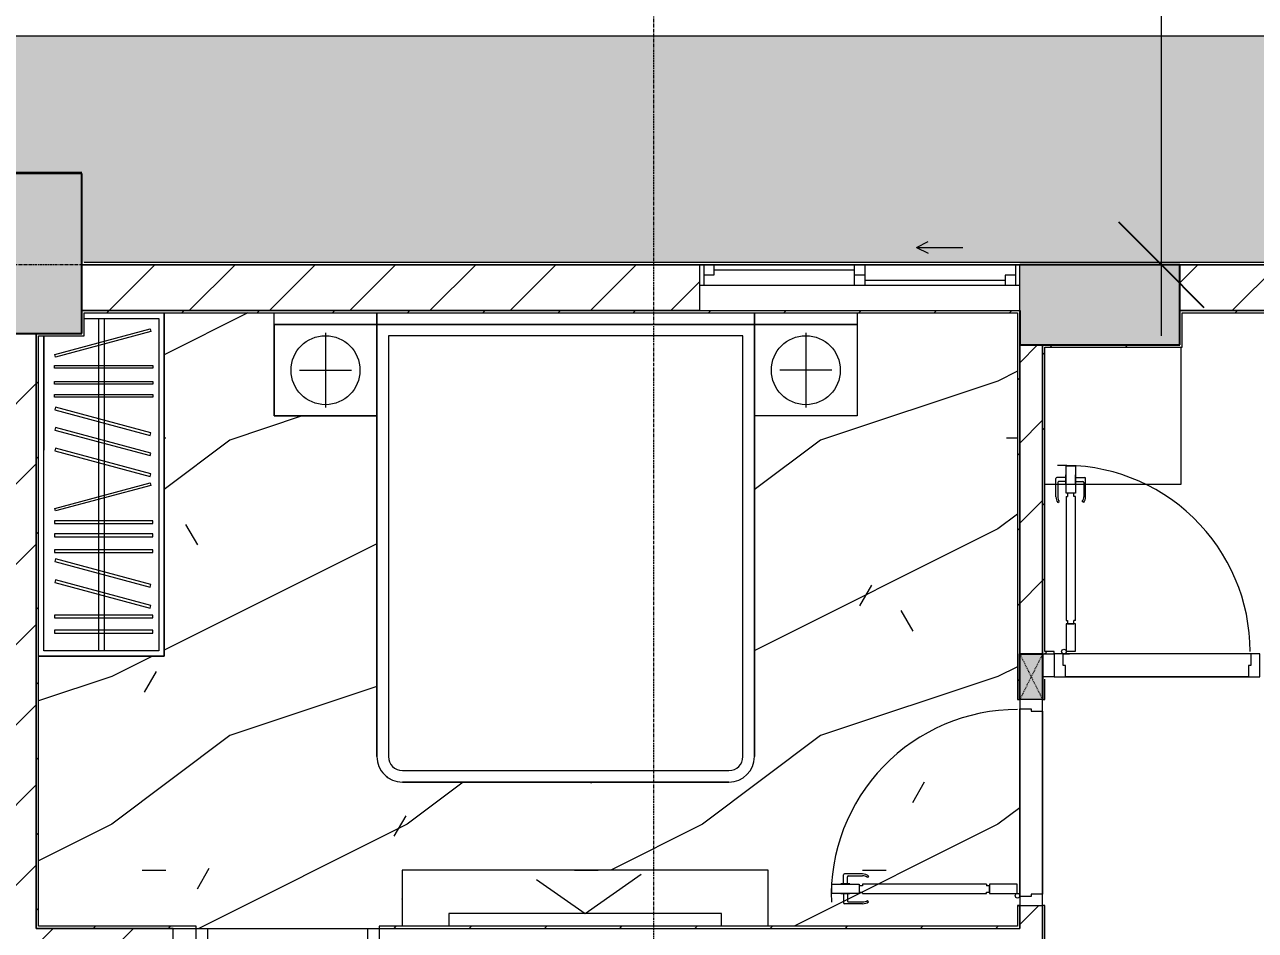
# Model space of a CAD drawing. Header units: millimetres. Extents: x 5121 to 246734, y -48180 to 129206.
# Drawn here: x 46103 to 51483, y 75329 to 79287 of the extents above; entities that cross this region are included whole.
import ezdxf

# ---------------------------------------------------------------- set-up
doc = ezdxf.new("R2010")
doc.units = ezdxf.units.MM
doc.linetypes.add('Dash', pattern=[6, 3, -3])
doc.linetypes.add('Grid Line', pattern=[22.225, 12.7, -3.175, 3.175, -3.175])
for name, color, linetype, lineweight in [('0-1', 7, 'Continuous', 5), ('A-ANNO-DIMS', 211, 'Continuous', 9), ('A-ANNO-DIMS-310', 211, 'Continuous', 9), ('A-DETL-GENF-1', 50, 'Continuous', 9), ('A-DOOR-1', 253, 'Continuous', 9), ('A-DOOR-2', 50, 'Continuous', 9), ('A-FLOR-1', 50, 'Continuous', 9), ('A-FLOR-PATT', 8, 'Continuous', 9), ('A-FLOR-PATT-1', 9, 'Continuous', 9), ('A-GLAZ', 151, 'Continuous', 9), ('A-WALL', 113, 'Continuous', 9), ('A-WALL-1', 250, 'Continuous', 18), ('A-WALL-2', 50, 'Continuous', 9), ('A-WALL-FNSH-1', 50, 'Continuous', 9), ('A-WALL-PATT-1', 9, 'Continuous', 9), ('A-WALL-PATT-2', 50, 'Continuous', 9), ('A-WALL-PATT-3', 111, 'Continuous', 9), ('G-IMPT', 8, 'Continuous', 9), ('G-IMPT-1', 254, 'Continuous', 9), ('I-FURN-1', 253, 'Continuous', 9), ('M-EQPM', 50, 'Continuous', 9), ('S-COLS-1', 7, 'Continuous', 5), ('S-COLS-2', 10, 'Continuous', 25), ('S-COLS-3', 50, 'Continuous', 9), ('S-COLS-4', 253, 'Continuous', 9), ('S-COLS-HDLN-1', 50, 'Dash', 9), ('S-GRID-1', 1, 'Grid Line', 9)]:
    doc.layers.add(name, color=color, linetype=linetype, lineweight=lineweight)
doc.styles.add('Arial_8', font='arial_0.ttf', dxfattribs={"width": 0.9, "height": 930})
doc.dimstyles.new('1_Dim_chi_tiet_khu_đất_2', dxfattribs={"dimscale": 304.8, "dimtxt": 948.841242, "dimasz": 1.220472, "dimexe": 1.01706, "dimexo": 0.0625, "dimgap": 0.101706, "dimtad": 1, "dimdec": 0, "dimrnd": 5, "dimzin": 0, "dimdsep": 46, "dimtxsty": 'Arial_8', "dimblk1": 'OBLIQUE', "dimblk2": 'OBLIQUE', "dimsah": 1, "dimcen": 0.09, "dimdle": 1.01706, "dimazin": 0, "dimtfac": 1, "dimtdec": 4, "dimtix": 1, "dimtmove": 0, "dimatfit": 3, "dimfxl": 3.051181, "dimfxlon": 1, "dimtvp": 1, "dimtolj": 1, "dimtzin": 0, "dimarcsym": 2})
pattern_1 = [(45, (0, 0), (-164.4023, 164.4023), [])]
pattern_2 = [(45, (0, 0), (-175.3625, 175.3625), [])]

# ---------------------------------------------------------------- blocks, each defined once
blk = doc.blocks.new('NCV_TKTC_KET CAU_rvt-1-TKCS_MB TỔNG THỂ TẦNG 1')
at = {"layer": 'S-COLS-1'}
for points in [[(46352.6, 77936.9), (46352.6, 78636.9), (45952.6, 78636.9), (45952.6, 77936.9), (46162.6, 77936.9)], [(51152.5, 77886.9), (51152.5, 78236.9), (50452.5, 78236.9), (50452.6, 77886.9), (50552.6, 77886.9)]]:
    blk.add_hatch(color=256, dxfattribs=at).paths.add_polyline_path(points)
at = {"layer": 'S-COLS-2'}
for p, q in [((46352.6, 78636.9), (45952.6, 78636.9)), ((46352.6, 77936.9), (46352.6, 78636.9)), ((51152.5, 78236.9), (50452.5, 78236.9)), ((51152.5, 77886.9), (51152.5, 78236.9)), ((50452.5, 78036.9), (50452.5, 77886.9)), ((45952.6, 77936.9), (46352.6, 77936.9)), ((50452.5, 77886.9), (51152.5, 77886.9))]:
    blk.add_line(p, q, dxfattribs=at)
blk = doc.blocks.new('DOOR_CW_01 CANH MO-PANEL KINH - DIW_01-900x2200-CỬA GỖ VÂN LAMINATE-553393-TKCS_MB TỔNG THỂ TẦNG 1')
at = {"layer": 'A-DETL-GENF-1'}
for p, q in [((-397, 872), (-357, 872)), ((-397, 752), (-397, 872)), ((-357, 872), (-357, 752)), ((-442, 737), (-442, 816.5)), ((-399, 820.5), (-438, 820.5)), ((-399, 831.8), (-397, 831.8)), ((-399, 792.2), (-399, 831.8)), ((-397, 792.2), (-397, 831.8)), ((-357, 792.2), (-357, 831.8)), ((-355, 831.8), (-357, 831.8)), ((-355, 792.2), (-355, 831.8)), ((-355, 820.5), (-316, 820.5)), ((-312, 737), (-312, 816.5)), ((-434, 799.5), (-434, 737)), ((-399, 803.5), (-430, 803.5)), ((-397, 792.2), (-399, 792.2)), ((-357, 792.2), (-355, 792.2)), ((-355, 803.5), (-324, 803.5)), ((-320, 799.5), (-320, 737)), ((-433.9, 711.2), (-427.3, 715.8)), ((-357, 752), (-397, 752)), ((-397, 738), (-391, 738)), ((-397, 738), (-397, 196)), ((-363, 752), (-391, 752)), ((-391, 752), (-391, 738)), ((-363, 738), (-363, 752)), ((-357, 738), (-363, 738)), ((-357, 196), (-357, 738)), ((-320.1, 711.2), (-326.7, 715.8)), ((-397, 196), (-391, 196)), ((-357, 182), (-397, 182)), ((-397, 182), (-397, 62)), ((-391, 196), (-391, 182)), ((-391, 182), (-363, 182)), ((-357, 196), (-363, 196)), ((-363, 182), (-363, 196)), ((-357, 62), (-357, 182)), ((-397, 62), (-357, 62))]:
    blk.add_line(p, q, dxfattribs=at)
blk.add_circle((-407, 60), 10, dxfattribs=at)
for centre, radius, start, end in [((-407, 60), 814, 360, 92), ((-438, 816.5), 4, 90, 180), ((-316, 816.5), 4, 0, 90), ((-430, 799.5), 4, 90, 180), ((-324, 799.5), 4, 360, 90), ((-397, 737), 45, 180, 215), ((-397, 737), 37, 180, 215), ((-357, 737), 37, 325, 0), ((-357, 737), 45, 325, 0)]:
    blk.add_arc(centre, radius, start, end, dxfattribs=at)
at = {"layer": 'A-DOOR-2'}
for p, q in [((-410, 50), (-450, 50)), ((-450, 50), (-450, -50)), ((-410, 0), (-410, 50)), ((-400, 0), (-410, 0)), ((-407, 50), (-382, 50)), ((-400, -50), (-400, 0)), ((410, 0), (400, 0)), ((400, 0), (400, -50)), ((450, 50), (410, 50)), ((410, 50), (410, 0)), ((450, -50), (450, 50)), ((-450, -50), (-400, -50)), ((400, -50), (450, -50))]:
    blk.add_line(p, q, dxfattribs=at)
blk = doc.blocks.new('DOOR_CW_01 CANH MO-PANEL KINH - DIG_02-800x2200-CỬA NHÔM KÍNH-401063-TKCS_MB TỔNG THỂ TẦNG 1')
at = {"layer": 'A-DETL-GENF-1'}
for p, q in [((-347, -182), (-347, -62)), ((-347, -62), (-307, -62)), ((-307, -62), (-307, -182)), ((-307, -182), (-347, -182)), ((-347, -196), (-341, -196)), ((-347, -638), (-347, -196)), ((-341, -196), (-341, -182)), ((-341, -182), (-313, -182)), ((-313, -182), (-313, -196)), ((-307, -196), (-313, -196)), ((-307, -196), (-307, -638)), ((-392, -637), (-392, -716.5)), ((-384, -699.5), (-384, -637)), ((-383.9, -611.2), (-377.3, -615.8)), ((-347, -638), (-341, -638)), ((-341, -652), (-341, -638)), ((-307, -638), (-313, -638)), ((-313, -638), (-313, -652)), ((-270.1, -611.2), (-276.7, -615.8)), ((-270, -699.5), (-270, -637)), ((-262, -637), (-262, -716.5)), ((-349, -692.2), (-349, -731.8)), ((-347, -692.2), (-349, -692.2)), ((-307, -652), (-347, -652)), ((-347, -652), (-347, -772)), ((-347, -692.2), (-347, -731.8)), ((-313, -652), (-341, -652)), ((-307, -772), (-307, -652)), ((-307, -692.2), (-307, -731.8)), ((-307, -692.2), (-305, -692.2)), ((-305, -692.2), (-305, -731.8)), ((-349, -720.5), (-388, -720.5)), ((-349, -703.5), (-380, -703.5)), ((-349, -731.8), (-347, -731.8)), ((-305, -731.8), (-307, -731.8)), ((-305, -703.5), (-274, -703.5)), ((-305, -720.5), (-266, -720.5)), ((-347, -772), (-307, -772))]:
    blk.add_line(p, q, dxfattribs=at)
blk.add_circle((-357, -60), 10, dxfattribs=at)
for centre, radius, start, end in [((-357, -60), 714, 268, 0), ((-347, -637), 45, 145, 180), ((-347, -637), 37, 145, 180), ((-307, -637), 37, 0, 35), ((-307, -637), 45, 360, 35), ((-388, -716.5), 4, 180, 270), ((-380, -699.5), 4, 180, 270), ((-274, -699.5), 4, 270, 0), ((-266, -716.5), 4, 270, 0)]:
    blk.add_arc(centre, radius, start, end, dxfattribs=at)
at = {"layer": 'A-DOOR-2'}
for p, q in [((-400, -50), (-400, 50)), ((-400, 50), (-350, 50)), ((-350, 50), (-350, 0)), ((350, 0), (350, 50)), ((350, 50), (400, 50)), ((400, 50), (400, -50)), ((-360, -50), (-400, -50)), ((-360, 0), (-360, -50)), ((-350, 0), (-360, 0)), ((-357, -50), (-332, -50)), ((360, 0), (350, 0)), ((360, -50), (360, 0)), ((400, -50), (360, -50))]:
    blk.add_line(p, q, dxfattribs=at)
blk = doc.blocks.new('MAY GIAT - MAY GIAT_dwg-V148-TKCS_MB TỔNG THỂ TẦNG 1')
at = {"layer": 'G-IMPT-1'}
for p, q in [((5, 596.6), (5, 2.3)), ((605, 596.6), (5, 596.6))]:
    blk.add_line(p, q, dxfattribs=at)
blk = doc.blocks.new('MAY GIAT - MAY GIAT-V149-TKCS_MB TỔNG THỂ TẦNG 1')
at = {"layer": 'I-FURN-1'}
for p, q in [((5, -596.6), (5, -2.3)), ((605, -596.6), (5, -596.6))]:
    blk.add_line(p, q, dxfattribs=at)
at = {"extrusion": (0, 0, -1), "zscale": -1, "rotation": 180}
blk.add_blockref('MAY GIAT - MAY GIAT_dwg-V148-TKCS_MB TỔNG THỂ TẦNG 1', (0, 0), dxfattribs=at)
blk = doc.blocks.new('G1_SOF - BO TRU - 100x200-V137-TKCS_MB TỔNG THỂ TẦNG 1')
at = {"layer": 'S-COLS-3'}
blk.add_hatch(color=256, dxfattribs=at).paths.add_polyline_path([(-50, 100), (-50, -100), (50, -100), (50, 100), (0, 100)])
at = {"layer": 'S-COLS-2'}
for p, q in [((-50, -100), (-50, 100)), ((50, 100), (50, -100)), ((50, -100), (-50, -100))]:
    blk.add_line(p, q, dxfattribs=at)
at = {"layer": 'S-COLS-HDLN-1'}
for p, q in [((50, -100), (-50, 100)), ((-50, -100), (50, 100))]:
    blk.add_line(p, q, dxfattribs=at)
blk = doc.blocks.new('DOOR_CW_01 CANH MO-PANEL KINH - DIG_01-900x2200-CỬA NHÔM KÍNH-400868-TKCS_MB TỔNG THỂ TẦNG 1')
at = {"layer": 'A-DETL-GENF-1'}
for p, q in [((-397, 872), (-357, 872)), ((-397, 752), (-397, 872)), ((-357, 872), (-357, 752)), ((-442, 737), (-442, 816.5)), ((-399, 820.5), (-438, 820.5)), ((-399, 831.8), (-397, 831.8)), ((-399, 792.2), (-399, 831.8)), ((-397, 792.2), (-397, 831.8)), ((-357, 792.2), (-357, 831.8)), ((-355, 831.8), (-357, 831.8)), ((-355, 792.2), (-355, 831.8)), ((-355, 820.5), (-316, 820.5)), ((-312, 737), (-312, 816.5)), ((-434, 799.5), (-434, 737)), ((-399, 803.5), (-430, 803.5)), ((-397, 792.2), (-399, 792.2)), ((-357, 792.2), (-355, 792.2)), ((-355, 803.5), (-324, 803.5)), ((-320, 799.5), (-320, 737)), ((-433.9, 711.2), (-427.3, 715.8)), ((-357, 752), (-397, 752)), ((-397, 738), (-391, 738)), ((-397, 738), (-397, 196)), ((-363, 752), (-391, 752)), ((-391, 752), (-391, 738)), ((-363, 738), (-363, 752)), ((-357, 738), (-363, 738)), ((-357, 196), (-357, 738)), ((-320.1, 711.2), (-326.7, 715.8)), ((-397, 196), (-391, 196)), ((-357, 182), (-397, 182)), ((-397, 182), (-397, 62)), ((-391, 196), (-391, 182)), ((-391, 182), (-363, 182)), ((-357, 196), (-363, 196)), ((-363, 182), (-363, 196)), ((-357, 62), (-357, 182)), ((-397, 62), (-357, 62))]:
    blk.add_line(p, q, dxfattribs=at)
blk.add_circle((-407, 60), 10, dxfattribs=at)
for centre, radius, start, end in [((-407, 60), 814, 360, 92), ((-438, 816.5), 4, 90, 180), ((-316, 816.5), 4, 0, 90), ((-430, 799.5), 4, 90, 180), ((-324, 799.5), 4, 360, 90), ((-397, 737), 45, 180, 215), ((-397, 737), 37, 180, 215), ((-357, 737), 37, 325, 0), ((-357, 737), 45, 325, 0)]:
    blk.add_arc(centre, radius, start, end, dxfattribs=at)
at = {"layer": 'A-DOOR-2'}
for p, q in [((-410, 50), (-450, 50)), ((-450, 50), (-450, -50)), ((-410, 0), (-410, 50)), ((-400, 0), (-410, 0)), ((-407, 50), (-382, 50)), ((-400, -50), (-400, 0)), ((410, 0), (400, 0)), ((400, 0), (400, -50)), ((450, 50), (410, 50)), ((410, 50), (410, 0)), ((450, -50), (450, 50)), ((-450, -50), (-400, -50)), ((400, -50), (450, -50))]:
    blk.add_line(p, q, dxfattribs=at)
blk = doc.blocks.new('GIUONG NGU-2TAB-1600x2000 - GIUONG NGU-2TAB-1600x2000-851491-TKCS_MB TỔNG THỂ TẦNG 1')
at = {"layer": 'I-FURN-1'}
for p, q in [((569.6, 2050), (1997.1, 2050)), ((1997.1, 2050), (569.6, 2050)), ((1997.1, 2000), (569.6, 2000)), ((458.5, 50), (458.5, 1938.9)), ((458.5, 1938.9), (458.5, 50)), ((508.5, 1938.9), (508.5, 100)), ((2058.2, 100), (2058.2, 1938.9)), ((2108.2, 1938.9), (2108.2, 50)), ((2108.2, 50), (2108.2, 1938.9)), ((8.5, 50), (8.5, 450.3)), ((8.5, 450.3), (458.5, 450.3)), ((8.5, 450.3), (458.5, 450.3)), ((8.5, 50), (8.5, 450.3)), ((458.5, 450.3), (458.5, 50)), ((458.5, 450.3), (458.5, 50)), ((2108.2, 50), (2108.2, 450.3)), ((2108.2, 450.3), (2558.2, 450.3)), ((2108.2, 450.3), (2108.2, 50)), ((2558.2, 450.3), (2108.2, 450.3)), ((2558.2, 450.3), (2558.2, 50)), ((2558.2, 50), (2558.2, 450.3)), ((233.5, 86.8), (233.5, 413.5)), ((2333.2, 86.8), (2333.2, 413.5)), ((120.2, 250.2), (346.8, 250.2)), ((2446.5, 250.2), (2219.8, 250.2)), ((508.5, 100), (2058.2, 100)), ((458.5, 50), (8.5, 50)), ((8.5, 0), (8.5, 50)), ((8.5, 50), (458.5, 50)), ((458.5, 50), (8.5, 50)), ((2108.2, 50), (458.5, 50)), ((458.5, 50), (458.5, 0)), ((458.5, 0), (458.5, 50)), ((458.5, 50), (2108.2, 50)), ((458.5, 50), (2108.2, 50)), ((2558.2, 50), (2108.2, 50)), ((2108.2, 50), (2558.2, 50)), ((2108.2, 0), (2108.2, 50)), ((2108.2, 50), (2108.2, 0)), ((2108.2, 50), (2558.2, 50)), ((2558.2, 50), (2558.2, 0))]:
    blk.add_line(p, q, dxfattribs=at)
for centre in [(233.5, 250.2), (2333.2, 250.2)]:
    blk.add_circle(centre, 150.7, dxfattribs=at)
for centre, radius, start, end in [((569.6, 1938.9), 111.1, 90, 180), ((569.6, 1938.9), 111.1, 90, 180), ((1997.1, 1938.9), 111.1, 0, 90), ((1997.1, 1938.9), 111.1, 360, 90), ((569.6, 1938.9), 61.1, 90, 180), ((1997.1, 1938.9), 61.1, 360, 90)]:
    blk.add_arc(centre, radius, start, end, dxfattribs=at)
blk = doc.blocks.new('TU QUAN AO-SUITE ROOM_3 - TU QUAN AO-SUITE ROOM_3-V139-TKCS_MB TỔNG THỂ TẦNG 1')
at = {"layer": 'I-FURN-1'}
for p, q in [((0, -1500), (0, 0)), ((0, 0), (0, -1500)), ((-350, -24), (-24, -24)), ((-287, -24), (-287, -576)), ((-263, -24), (-263, -576)), ((-24, -24), (-24, -1476)), ((-526, -1476), (-526, -100)), ((-526, -100), (-526, -600)), ((-478.3, -181.1), (-61.3, -69.4)), ((-58.2, -80.9), (-475.2, -192.7)), ((-61.3, -69.4), (-58.2, -80.9)), ((-475.2, -192.7), (-478.3, -181.1)), ((-480.1, -229.7), (-50.1, -229.7)), ((-480.1, -241.7), (-480.1, -229.7)), ((-50.1, -241.7), (-480.1, -241.7)), ((-50.1, -229.7), (-50.1, -241.7)), ((-480.1, -299.2), (-50.1, -299.2)), ((-480.1, -311.2), (-480.1, -299.2)), ((-50.1, -311.2), (-480.1, -311.2)), ((-50.1, -299.2), (-50.1, -311.2)), ((-480.1, -356.4), (-50.1, -356.4)), ((-480.1, -368.4), (-480.1, -356.4)), ((-50.1, -368.4), (-480.1, -368.4)), ((-50.1, -356.4), (-50.1, -368.4)), ((-475.2, -411.5), (-478.3, -423.1)), ((-478.3, -423.1), (-61.3, -534.9)), ((-58.2, -523.3), (-475.2, -411.5)), ((-475.2, -500.3), (-478.3, -511.9)), ((-478.3, -511.9), (-61.3, -623.6)), ((-58.2, -612.1), (-475.2, -500.3)), ((-61.3, -534.9), (-58.2, -523.3)), ((-475.2, -591.5), (-478.3, -603.1)), ((-58.2, -703.3), (-475.2, -591.5)), ((-287, -576), (-287, -1476)), ((-263, -576), (-263, -1476)), ((-526, -1476), (-526, -600)), ((-478.3, -603.1), (-61.3, -714.9)), ((-61.3, -623.6), (-58.2, -612.1)), ((-478.3, -853.9), (-61.3, -742.1)), ((-61.3, -714.9), (-58.2, -703.3)), ((-61.3, -742.1), (-58.2, -753.7)), ((-58.2, -753.7), (-475.2, -865.5)), ((-475.2, -865.5), (-478.3, -853.9)), ((-480.1, -908.6), (-480.1, -920.6)), ((-480.1, -908.6), (-480.1, -920.6)), ((-50.1, -908.6), (-480.1, -908.6)), ((-50.1, -920.6), (-50.1, -908.6)), ((-480.1, -920.6), (-50.1, -920.6)), ((-480.1, -965.8), (-480.1, -977.8)), ((-480.1, -965.8), (-480.1, -977.8)), ((-50.1, -965.8), (-480.1, -965.8)), ((-50.1, -977.8), (-50.1, -965.8)), ((-480.1, -977.8), (-50.1, -977.8)), ((-480.1, -1035.3), (-480.1, -1047.3)), ((-480.1, -1035.3), (-480.1, -1047.3)), ((-50.1, -1035.3), (-480.1, -1035.3)), ((-480.1, -1047.3), (-50.1, -1047.3)), ((-475.2, -1075.3), (-478.3, -1086.9)), ((-58.2, -1187.1), (-475.2, -1075.3)), ((-50.1, -1047.3), (-50.1, -1035.3)), ((-478.3, -1086.9), (-61.3, -1198.6)), ((-475.2, -1166.5), (-478.3, -1178.1)), ((-478.3, -1178.1), (-61.3, -1289.9)), ((-58.2, -1278.3), (-475.2, -1166.5)), ((-61.3, -1198.6), (-58.2, -1187.1)), ((-61.3, -1289.9), (-58.2, -1278.3)), ((-480.1, -1320.5), (-480.1, -1332.5)), ((-480.1, -1320.5), (-480.1, -1332.5)), ((-50.1, -1320.5), (-480.1, -1320.5)), ((-480.1, -1332.5), (-50.1, -1332.5)), ((-50.1, -1332.5), (-50.1, -1320.5)), ((-480.1, -1386.9), (-480.1, -1398.9)), ((-480.1, -1386.9), (-480.1, -1398.9)), ((-50.1, -1386.9), (-480.1, -1386.9)), ((-50.1, -1398.9), (-50.1, -1386.9)), ((-480.1, -1398.9), (-50.1, -1398.9)), ((-550, -1500), (0, -1500)), ((0, -1500), (-550, -1500)), ((-24, -1476), (-526, -1476))]:
    blk.add_line(p, q, dxfattribs=at)
blk = doc.blocks.new('RES_BAN AN - RES_BAN AN-V140-TKCS_MB TỔNG THỂ TẦNG 1')
at = {"layer": 'I-FURN-1'}
for p, q in [((0, -5), (0, -250)), ((1600, -250), (1600, -5)), ((0, -250), (1600, -250))]:
    blk.add_line(p, q, dxfattribs=at)
blk = doc.blocks.new('KE TIVI-2 - KE TIVI-2-V141-TKCS_MB TỔNG THỂ TẦNG 1')
at = {"layer": 'I-FURN-1'}
for p, q in [((-595.6, -5), (-595.6, -60)), ((595.6, -60), (595.6, -5)), ((-595.6, -60), (595.6, -60)), ((0, -60), (-245.7, -232.1)), ((213, -209.1), (0, -60))]:
    blk.add_line(p, q, dxfattribs=at)
blk = doc.blocks.new('NCV_TKTC_TANG 1_rvt-1-TKCS_MB TỔNG THỂ TẦNG 1')
at = {"layer": 'A-FLOR-PATT-1'}
h = blk.add_hatch(dxfattribs=at)
h.set_pattern_fill('FP_7', color=256, style=0, pattern_type=2)
h.set_pattern_definition([(0, (0, 0), (2519.68, 629.92), [103.937, -1785.823, 103.937, -1785.823, -10078.72]), (0, (0, 0), (2519.68, 629.92), [-3779.52, 103.937, -3675.583, 103.937, -1785.823, -4409.44]), (0, (0, 0), (2519.68, 629.92), [-9448.8, 103.937, -1155.903, 103.937, -3045.663]), (120, (944.9, 314.96), (-1805.3667, 1867.147), [103.937, -1785.823, 103.937, -11864.543]), (120, (944.9, 314.96), (-1805.3667, 1867.147), [-1993.697, -1785.823, 103.937, -3675.583, -6299.2]), (120, (944.9, 314.96), (-1805.3667, 1867.147), [-7559.04, 103.937, -1785.823, 103.937, -4305.503]), (120, (944.9, 314.96), (-1805.3667, 1867.147), [-9552.737, -1155.903, 103.937, -3045.663]), (240, (1259.84, 1574.8), (-714.3133, -2497.067), [103.937, -1785.823, 103.937, -11864.543]), (240, (1259.84, 1574.8), (-714.3133, -2497.067), [-1993.697, -1785.823, 103.937, -3675.583, -6299.2]), (240, (1259.84, 1574.8), (-714.3133, -2497.067), [-7559.04, 103.937, -1785.823, 103.937, -4305.503]), (240, (1259.84, 1574.8), (-714.3133, -2497.067), [-9552.737, -1155.903, 103.937, -3045.663])])
h.paths.add_polyline_path([(47602.6, 75336.9), (47652.6, 75336.9), (47652.6, 75346.9), (47752.6, 75346.9), (47753.9, 75592), (49352.6, 75592), (49352.6, 75346.9), (50442.6, 75346.9), (50442.6, 75437), (50452.6, 75437), (50452.6, 76337), (50442.6, 76337), (50442.6, 78026.9), (49742.5, 78026.9), (49742.5, 77576.6), (49292.5, 77576.6), (49290.6, 76073.8), (49288.7, 76059.3), (49277.6, 76032.5), (49259.9, 76009.5), (49236.9, 75991.8), (49210.1, 75980.7), (49181.4, 75976.9), (47753.9, 75976.9), (47725.2, 75980.7), (47698.4, 75991.8), (47675.4, 76009.5), (47657.7, 76032.5), (47646.6, 76059.3), (47642.8, 76088), (47642.8, 77576.6), (47192.8, 77576.6), (47192.8, 78026.9), (46712.6, 78026.9), (46712.6, 76526.9), (46162.6, 76526.9), (46162.6, 75346.9), (46852.6, 75346.9), (46852.6, 75336.9), (47101.1, 75336.9)])
h = blk.add_hatch(dxfattribs=at)
h.set_pattern_fill('FP_4', color=256, style=0, pattern_type=2)
h.set_pattern_definition([(216.87, (516.46, 1291.15), (3873.4454, 2582.3069), [645.575, -5810.175]), (206.565, (1291.15, 903.8), (-1291.1515, -1291.1492), [1443.55, -1443.55]), (198.435, (1291.15, 258.23), (-2582.2983, -1291.1527), [816.596, -3266.38])])
h.paths.add_polyline_path([(47602.6, 75336.9), (47652.6, 75336.9), (47652.6, 75346.9), (47752.6, 75346.9), (47753.9, 75592), (49352.6, 75592), (49352.6, 75346.9), (50442.6, 75346.9), (50442.6, 75437), (50452.6, 75437), (50452.6, 76337), (50442.6, 76337), (50442.6, 78026.9), (49742.5, 78026.9), (49742.5, 77576.6), (49292.5, 77576.6), (49290.6, 76073.8), (49288.7, 76059.3), (49277.6, 76032.5), (49259.9, 76009.5), (49236.9, 75991.8), (49210.1, 75980.7), (49181.4, 75976.9), (47753.9, 75976.9), (47725.2, 75980.7), (47698.4, 75991.8), (47675.4, 76009.5), (47657.7, 76032.5), (47646.6, 76059.3), (47642.8, 76088), (47642.8, 77576.6), (47192.8, 77576.6), (47192.8, 78026.9), (46712.6, 78026.9), (46712.6, 76526.9), (46162.6, 76526.9), (46162.6, 75346.9), (46852.6, 75346.9), (46852.6, 75336.9), (47101.1, 75336.9)])
at = {"layer": 'A-WALL-PATT-1'}
h = blk.add_hatch(dxfattribs=at)
h.set_pattern_fill('FP_2', color=256, style=0, pattern_type=2)
h.set_pattern_definition(pattern_2)
h.paths.add_polyline_path([(50552.6, 76536.9), (50552.6, 77886.9), (50452.6, 77886.9), (50452.6, 76536.9), (50505.5, 76536.9)])
h = blk.add_hatch(dxfattribs=at)
h.set_pattern_fill('FP_2', color=256, style=0, pattern_type=2)
h.set_pattern_definition(pattern_2)
h.paths.add_polyline_path([(50552.6, 73436.9), (50552.6, 74337), (50452.6, 74337), (50452.6, 73436.9)])
h.paths.add_polyline_path([(50452.6, 75137), (50552.6, 75137), (50552.6, 75437), (50452.6, 75437), (50452.6, 75158.3)])
at = {"layer": 'A-WALL-PATT-2'}
h = blk.add_hatch(dxfattribs=at)
h.set_pattern_fill('FP_10', color=256, style=0, pattern_type=2)
h.set_pattern_definition(pattern_1)
h.paths.add_polyline_path([(47101.1, 78026.9), (50452.5, 78026.9), (50452.5, 78036.9), (46352.6, 78036.9), (46352.6, 78026.9), (46712.6, 78026.9)])
h = blk.add_hatch(dxfattribs=at)
h.set_pattern_fill('FP_10', color=256, style=0, pattern_type=2)
h.set_pattern_definition(pattern_1)
h.paths.add_polyline_path([(46362.6, 77926.9), (46359.5, 78026.9), (46352.6, 78026.9), (46352.6, 77926.9)])
h = blk.add_hatch(dxfattribs=at)
h.set_pattern_fill('FP_10', color=256, style=0, pattern_type=2)
h.set_pattern_definition(pattern_1)
h.paths.add_polyline_path([(50452.6, 75346.9), (50452.6, 75437), (50442.6, 75437), (50442.6, 75346.9), (50447.6, 75346.9)])
h.paths.add_polyline_path([(50452.6, 76337), (50452.5, 78026.9), (50442.6, 78026.9), (50442.6, 76337)])
h = blk.add_hatch(dxfattribs=at)
h.set_pattern_fill('FP_10', color=256, style=0, pattern_type=2)
h.set_pattern_definition(pattern_1)
h.paths.add_polyline_path([(52179.2, 78026.9), (52252.6, 78026.9), (52252.6, 78036.9), (51152.5, 78036.9), (51152.5, 78026.9), (52039.9, 78026.9)])
h = blk.add_hatch(dxfattribs=at)
h.set_pattern_fill('FP_10', color=256, style=0, pattern_type=2)
h.set_pattern_definition(pattern_1)
h.paths.add_polyline_path([(46162.6, 75346.9), (46162.6, 77936.9), (46152.6, 77935.7), (46153.3, 75346.9)])
h = blk.add_hatch(dxfattribs=at)
h.set_pattern_fill('FP_10', color=256, style=0, pattern_type=2)
h.set_pattern_definition(pattern_1)
h.paths.add_polyline_path([(50562.6, 76546.9), (50562.6, 77886.9), (50552.6, 77886.9), (50552.6, 76546.9), (50557, 76546.9)])
h = blk.add_hatch(dxfattribs=at)
h.set_pattern_fill('FP_10', color=256, style=0, pattern_type=2)
h.set_pattern_definition(pattern_1)
h.paths.add_polyline_path([(51152.5, 77876.9), (51152.5, 77886.9), (50562.6, 77886.9), (50562.6, 77876.9), (51148, 77876.9)])
h = blk.add_hatch(dxfattribs=at)
h.set_pattern_fill('FP_10', color=256, style=0, pattern_type=2)
h.set_pattern_definition(pattern_1)
h.paths.add_polyline_path([(50602.6, 76536.9), (50602.6, 76546.9), (50552.6, 76544.2), (50553.3, 76536.9)])
h.paths.add_polyline_path([(52039.9, 76536.9), (52252.6, 76536.9), (52252.6, 76546.9), (51502.6, 76544.2), (51502.6, 76536.9), (51652.6, 76536.9)])
h = blk.add_hatch(dxfattribs=at)
h.set_pattern_fill('FP_10', color=256, style=0, pattern_type=2)
h.set_pattern_definition(pattern_1)
h.paths.add_polyline_path([(50552.6, 73236.9), (50562.6, 73237), (50562.6, 74337), (50552.6, 74337), (50552.6, 73236.9)])
h.paths.add_polyline_path([(50562.6, 75137), (50562.6, 75437), (50552.6, 75437), (50552.6, 75137)])
h.paths.add_polyline_path([(50552.6, 76337), (50562.6, 76337), (50562.6, 76436.9), (50552.6, 76436.9)])
h = blk.add_hatch(dxfattribs=at)
h.set_pattern_fill('FP_10', color=256, style=0, pattern_type=2)
h.set_pattern_definition(pattern_1)
h.paths.add_polyline_path([(49570.5, 75336.9), (50452.6, 75336.9), (50452.6, 75346.9), (47652.6, 75346.9), (47652.6, 75336.9), (49352.6, 75336.9)])
h.paths.add_polyline_path([(46752.6, 75336.9), (46852.6, 75337.4), (46852.6, 75346.9), (46152.6, 75346.9), (46153, 75337.4), (46752.6, 75337.4)])
at = {"layer": 'A-FLOR-1'}
for p, q in [((51462.6, 76536.9), (50642.6, 76536.9)), ((50602.6, 76436.9), (50562.6, 76436.9)), ((51452.6, 76436.9), (50652.6, 76436.9)), ((50652.6, 76436.9), (51452.6, 76436.9)), ((50452.6, 75477), (50452.6, 76297)), ((50452.6, 76297), (50452.6, 75477)), ((50552.6, 76287), (50552.6, 75487)), ((50552.6, 75487), (50552.6, 76287)), ((46902.6, 75336.9), (47602.6, 75336.9))]:
    blk.add_line(p, q, dxfattribs=at)
at = {"layer": 'A-WALL-1'}
for p, q in [((49052.5, 78036.9), (46352.6, 78036.9)), ((46352.6, 78036.9), (46352.6, 78026.9)), ((46352.6, 78026.9), (46352.6, 77936.9)), ((46362.6, 78026.9), (50442.6, 78026.9)), ((46362.6, 77926.9), (46362.6, 78026.9)), ((50442.6, 78026.9), (50442.6, 76337)), ((50452.6, 78026.9), (50452.6, 78036.9)), ((50452.6, 77886.9), (50452.6, 78026.9)), ((52252.6, 78036.9), (51152.5, 78036.9)), ((51152.5, 78036.9), (51152.5, 78026.9)), ((51152.5, 78026.9), (51152.5, 77886.9)), ((51162.5, 78026.9), (52252.6, 78026.9)), ((51162.5, 77876.9), (51162.5, 78026.9)), ((46162.6, 77936.9), (46152.6, 77936.9)), ((46152.6, 77936.9), (46152.6, 75346.9)), ((46352.6, 77936.9), (46162.6, 77936.9)), ((46162.6, 75346.9), (46162.6, 77926.9)), ((46162.6, 77926.9), (46352.6, 77926.9)), ((46352.6, 77926.9), (46362.6, 77926.9)), ((50552.6, 77886.9), (50452.6, 77886.9)), ((50562.6, 77886.9), (50552.6, 77886.9)), ((51152.5, 77886.9), (50562.6, 77886.9)), ((50562.6, 76546.9), (50562.6, 77876.9)), ((50562.6, 77876.9), (51152.5, 77876.9)), ((51152.5, 77876.9), (51162.5, 77876.9)), ((50552.6, 76546.9), (50552.6, 76536.9)), ((50552.6, 76536.9), (50552.6, 76546.9)), ((50602.6, 76546.9), (50562.6, 76546.9)), ((50602.6, 76536.9), (50602.6, 76546.9)), ((50562.6, 76436.9), (50552.6, 76436.9)), ((50562.6, 76337), (50562.6, 76426.9)), ((50442.6, 76337), (50452.6, 76337)), ((50552.6, 76337), (50562.6, 76337)), ((50442.6, 75437), (50442.6, 75346.9)), ((50452.6, 75437), (50442.6, 75437)), ((50562.6, 75437), (50552.6, 75437)), ((50562.6, 75137), (50562.6, 75437)), ((46152.6, 75346.9), (46152.6, 75336.9)), ((46152.6, 75336.9), (46752.6, 75336.9)), ((46852.6, 75346.9), (46162.6, 75346.9)), ((46852.6, 75336.9), (46852.6, 75346.9)), ((50442.6, 75346.9), (47652.6, 75346.9)), ((47652.6, 75346.9), (47652.6, 75336.9)), ((48552.6, 75336.9), (50452.6, 75336.9)), ((50452.6, 75336.9), (50452.6, 75346.9)), ((50452.6, 75346.9), (50452.6, 75336.9))]:
    blk.add_line(p, q, dxfattribs=at)
at = {"layer": 'A-WALL-2'}
for p, q in [((50452.6, 76536.9), (50452.6, 77886.9)), ((50452.6, 77886.9), (50452.6, 76536.9)), ((50552.6, 77886.9), (50552.6, 76546.9)), ((50552.6, 76546.9), (50552.6, 77886.9)), ((50552.6, 76536.9), (50602.6, 76536.9)), ((50452.6, 75477), (50452.6, 76297)), ((50552.6, 76287), (50552.6, 75487)), ((50452.6, 75346.9), (50452.6, 75437)), ((50452.6, 75437), (50452.6, 75346.9)), ((50552.6, 75437), (50552.6, 75137)), ((50552.6, 75137), (50552.6, 75437)), ((46752.6, 75336.9), (46852.6, 75336.9)), ((47652.6, 75336.9), (48552.6, 75336.9))]:
    blk.add_line(p, q, dxfattribs=at)
at = {"layer": 'A-DOOR-1'}
for name, p in [('DOOR_CW_01 CANH MO-PANEL KINH - DIG_01-900x2200-CỬA NHÔM KÍNH-400868-TKCS_MB TỔNG THỂ TẦNG 1', (51052.6, 76486.9)), ('DOOR_CW_01 CANH MO-PANEL KINH - DIG_02-800x2200-CỬA NHÔM KÍNH-401063-TKCS_MB TỔNG THỂ TẦNG 1', (47252.6, 75286.9))]:
    blk.add_blockref(name, p, dxfattribs=at)
at = {"layer": 'A-DOOR-1', "rotation": 90.00000000000092}
blk.add_blockref('DOOR_CW_01 CANH MO-PANEL KINH - DIW_01-900x2200-CỬA GỖ VÂN LAMINATE-553393-TKCS_MB TỔNG THỂ TẦNG 1', (50502.6, 75887), dxfattribs=at)
at = {"layer": 'I-FURN-1'}
blk.add_blockref('TU QUAN AO-SUITE ROOM_3 - TU QUAN AO-SUITE ROOM_3-V139-TKCS_MB TỔNG THỂ TẦNG 1', (46712.6, 78026.9), dxfattribs=at)
for name, p, rotation in [('GIUONG NGU-2TAB-1600x2000 - GIUONG NGU-2TAB-1600x2000-851491-TKCS_MB TỔNG THỂ TẦNG 1', (49751, 78026.9), 180), ('MAY GIAT - MAY GIAT-V149-TKCS_MB TỔNG THỂ TẦNG 1', (50560.3, 77272), 90.00000000000098), ('RES_BAN AN - RES_BAN AN-V140-TKCS_MB TỔNG THỂ TẦNG 1', (49352.6, 75342), 180), ('KE TIVI-2 - KE TIVI-2-V141-TKCS_MB TỔNG THỂ TẦNG 1', (48552.6, 75342), 180)]:
    blk.add_blockref(name, p, dxfattribs=dict(at, rotation=rotation))
at = {"layer": 'S-COLS-4', "rotation": 180}
blk.add_blockref('G1_SOF - BO TRU - 100x200-V137-TKCS_MB TỔNG THỂ TẦNG 1', (50502.6, 76436.9), dxfattribs=at)
blk = doc.blocks.new('1_FAMILY RVT - W01-WxH 1400x1400xmm-389822-TKCS_MB TỔNG THỂ TẦNG 1')
at = {"layer": 'A-GLAZ'}
for p, q in [((248.4, 172.39), (299.2, 197.79)), ((248.4, 172.39), (299.2, 146.99)), ((248.4, 172.39), (451.6, 172.39)), ((-700, 96.19), (-700, -103.81)), ((700, 96.19), (-700, 96.19)), ((-700, 96.19), (-636.5, 96.19)), ((-680.95, 96.19), (-680.95, 7.29)), ((-636.5, 96.19), (-22.225, 96.19)), ((-636.5, 96.19), (-636.5, 51.74)), ((-636.5, 73.965), (-22.225, 73.965)), ((-22.225, 7.29), (-22.225, 96.19)), ((-22.225, 96.19), (22.225, 96.19)), ((22.225, 96.19), (680.95, 96.19)), ((22.225, 96.19), (22.225, 7.29)), ((680.95, 96.19), (700, 96.19)), ((680.95, 96.19), (680.95, 7.29)), ((700, -103.81), (700, 96.19)), ((-700, 7.29), (-680.95, 7.29)), ((-636.5, 51.74), (-680.95, 51.74)), ((-680.95, 7.29), (-22.225, 7.29)), ((22.225, 51.74), (-22.225, 51.74)), ((-22.225, 7.29), (22.225, 7.29)), ((22.225, 29.515), (636.5, 29.515)), ((22.225, 7.29), (636.5, 7.29)), ((636.5, 51.74), (636.5, 7.29)), ((680.95, 51.74), (636.5, 51.74)), ((636.5, 7.29), (700, 7.29)), ((-700, -103.81), (700, -103.81))]:
    blk.add_line(p, q, dxfattribs=at)
blk = doc.blocks.new('TKTC_XREF_251221_MB TANG 1 - TKTC_XREF_260130_MB TANG 1_dwg-4202109-TKCS_MB TỔNG THỂ TẦNG 1')
at = {"layer": 'G-IMPT'}
blk.add_line((-156799.1, -322706.4), (-157199.1, -322706.4), dxfattribs=at)
blk = doc.blocks.new('TKTC_XREF_251221_MB TANG 1 - TKTC_XREF_251221_MB TANG 1-2038492-TKCS_MB TỔNG THỂ TẦNG 1')
blk.add_blockref('TKTC_XREF_251221_MB TANG 1 - TKTC_XREF_260130_MB TANG 1_dwg-4202109-TKCS_MB TỔNG THỂ TẦNG 1', (169499.1, 384109.7))
blk = doc.blocks.new('DIMBLOCK47-TKCS_MB TỔNG THỂ TẦNG 1')
at = {"layer": 'A-ANNO-DIMS-310'}
for p, q in [((51071.8, 77926.9), (51071.8, 84728.2)), ((50141.8, 84418.2), (51381.8, 84418.2)), ((51071.8, 84418.2), (50141.8, 84418.2)), ((50141.8, 78236.9), (51381.8, 78236.9)), ((51071.8, 78236.9), (50141.8, 78236.9))]:
    blk.add_line(p, q, dxfattribs=at)
at = {"layer": 'A-ANNO-DIMS-310', "lineweight": 25}
for p, q in [((51071.8, 84418.2), (50885.8, 84604.2)), ((51071.8, 84418.2), (51257.8, 84232.2)), ((51071.8, 78236.9), (50885.8, 78422.9)), ((51071.8, 78236.9), (51257.8, 78050.9))]:
    blk.add_line(p, q, dxfattribs=at)
at = {"layer": 'A-ANNO-DIMS-310', "color": 0, "insert": (49833.5, 80043), "char_height": 930, "width": 3083.004, "attachment_point": 1, "rotation": 90, "line_spacing_factor": 0.941778, "style": 'Arial_8'}
blk.add_mtext('6180', dxfattribs=at)
blk = doc.blocks.new('_Oblique')
at = {"color": 0, "linetype": 'ByBlock', "lineweight": -2}
blk.add_line((-0.5, -0.5), (0.5, 0.5), dxfattribs=at)

msp = doc.modelspace()

# ---------------------------------------------------------------- hatches: boundary and pattern name
at = {"layer": 'A-FLOR-PATT'}
h = msp.add_hatch(dxfattribs=at)
h.set_pattern_fill('FP_23', color=256, style=0, pattern_type=2)
h.set_pattern_definition([(0, (236.2, 15.75), (787.4, 787.4), [118.11, -23.622, 31.496, -23.622, -590.55]), (0, (236.2, 15.75), (787.4, 787.4), [-196.85, 118.11, -472.44]), (0, (196.85, 39.4), (787.4, 787.4), [78.74, -59.055, 118.11, -59.055, -472.44]), (0, (196.85, 39.4), (787.4, 787.4), [-314.96, 78.74, -393.7]), (0, (472.44, 354.3), (787.4, 787.4), [98.425, -39.37, 98.425, -551.18]), (0, (78.74, 511.8), (787.4, 787.4), [39.37, -78.74, 39.37, -629.92]), (90, (157.5, 511.8), (-787.4, 787.4), [70.866, -716.534]), (90, (393.7, 39.4), (-787.4, 787.4), [78.74, -708.66]), (90, (590.55, 354.3), (-787.4, 787.4), [78.74, -708.66]), (45, (496.06, 31.5), (0, 787.4002), [78.74, -1034.812]), (135, (291.34, 31.5), (-787.4002, 6e-14), [78.74, -1034.812]), (63.435, (472.44, 35.43), (-0.0007, 787.4), [78.74, -1681.94]), (75.964, (433.07, 39.37), (-0.00383, 787.3999), [78.74, -3167.793]), (75.964, (629.92, 354.33), (-0.00383, 787.3999), [62.992, -3183.541]), (75.964, (173.23, 511.81), (-0.00383, 787.3999), [55.118, -3191.415]), (104.036, (354.33, 39.37), (0.00383, 787.3999), [78.74, -3167.793]), (104.036, (551.18, 354.33), (0.00383, 787.3999), [62.992, -3183.541]), (104.036, (141.73, 511.81), (0.00383, 787.3999), [55.118, -3191.415]), (116.565, (314.96, 35.43), (0.0007, 787.4), [78.74, -1681.939])])
h.paths.add_polyline_path([(33652.6, 17336.9), (33652.6, 17586.9), (33642.6, 17586.9), (33642.6, 17596.9), (33652.6, 17596.9), (33652.6, 19136.9), (33642.6, 19136.9), (33642.6, 25711.9), (33652.6, 25711.9), (33652.6, 27336.9), (33642.6, 27336.9), (33642.6, 33737.4), (31203.5, 33737.4), (31203.5, 18236.9), (31211.1, 18125), (31229.7, 18024), (31256.9, 17932.8), (31292.6, 17846.4), (31341.4, 17758.1), (31399.9, 17675.8), (31480, 17589), (31547.2, 17529.8), (31645.1, 17463.6), (31713, 17426.1), (31806.2, 17387.4), (31903.2, 17359.5), (32002.7, 17342.6), (32103.5, 17336.9), (33642.6, 17336.9)])
h.paths.add_polyline_path([(31203.5, 37137.4), (33642.6, 37137.4), (33642.6, 59936.9), (33652.6, 59936.9), (33652.6, 61561.9), (33642.6, 61561.9), (33642.6, 65035.3), (33652.6, 65035.3), (33652.6, 65040.9), (33642.6, 65040.9), (33642.6, 68136.9), (33652.6, 68136.9), (33652.6, 69762.3), (33642.6, 69762.3), (33642.6, 78236.9), (33652.6, 78236.9), (33654.5, 78246.9), (35742.6, 78243.9), (35742.6, 78236.9), (35752.6, 78236.9), (35752.6, 79046.9), (38162.6, 79046.9), (38162.6, 78246.9), (42252.6, 78246.9), (42252.6, 78636.9), (42552.6, 78636.9), (42552.6, 79236.9), (35988.7, 79234), (35855.3, 79230.6), (35567.1, 79206.6), (35361.5, 79180.4), (35117.1, 79136.6), (34875.3, 79080.5), (34636.6, 79012.2), (34401.7, 78931.9), (34171.2, 78839.8), (33945.6, 78736.2), (33725.5, 78621.2), (33510, 78494.3), (33296.5, 78353), (33092.2, 78202), (32897.2, 78041.7), (32711.6, 77872.5), (32535.6, 77694.7), (32369.5, 77508.9), (32213.4, 77315.4), (32067.7, 77114.8), (31932.5, 76907.4), (31806.3, 76690.2), (31693.9, 76472.3), (31583.6, 76226.6), (31502.6, 76021.4), (31423.8, 75788.4), (31356.8, 75551.8), (31301.8, 75312.4), (31258.9, 75070.6), (31228.2, 74827), (31209.7, 74582.3), (31203.5, 74336.9), (31203.5, 62086.3), (31213.3, 61993), (31234, 61917.3), (31258, 61859.3), (31299, 61792.4), (31349.9, 61732.8), (31409.6, 61681.8), (31476.5, 61640.8), (31549, 61610.8), (31625.3, 61592.5), (31703.5, 61586.3), (32403.5, 61586.3), (32403.5, 40886.3), (31667.3, 40883.5), (31618.1, 40878.5), (31534.5, 40855.8), (31476.5, 40831.8), (31409.6, 40790.8), (31349.9, 40739.9), (31299, 40680.2), (31254.8, 40605.5), (31228, 40540.8), (31209.7, 40464.6), (31203.5, 40386.3), (31203.5, 37741)])
h.paths.add_polyline_path([(54962.6, 78236.9), (54962.6, 78246.9), (62544.5, 78246.9), (62432.4, 78384.4), (62310.9, 78513.5), (62159.2, 78651), (62028.5, 78753.8), (61861.6, 78865.3), (61742.9, 78935.1), (61583.3, 79014.3), (61418.9, 79081.8), (61250.4, 79137.3), (61078.8, 79180.8), (60904.8, 79211.9), (60682.8, 79232.3), (60552.6, 79236.9), (46052.6, 79236.9), (46052.6, 78636.9), (46352.6, 78636.9), (46352.6, 78246.9), (54952.6, 78246.9), (54952.6, 78236.9), (54958.6, 78236.9)])
at = {"layer": 'A-WALL-PATT-3'}
h = msp.add_hatch(dxfattribs=at)
h.set_pattern_fill('FP_1', color=256, style=0, pattern_type=2)
h.set_pattern_definition(pattern_2)
h.paths.add_polyline_path([(46352.6, 78036.9), (49052.5, 78036.9), (49052.5, 78236.9), (46352.6, 78236.9), (46352.6, 78085.8)])
h = msp.add_hatch(dxfattribs=at)
h.set_pattern_fill('FP_1', color=256, style=0, pattern_type=2)
h.set_pattern_definition(pattern_2)
h.paths.add_polyline_path([(52252.6, 78036.9), (54552.6, 78036.9), (54552.6, 78236.9), (51152.5, 78236.9), (51152.5, 78036.9), (52039.9, 78036.9)])
h = msp.add_hatch(dxfattribs=at)
h.set_pattern_fill('FP_1', color=256, style=0, pattern_type=2)
h.set_pattern_definition(pattern_2)
h.paths.add_polyline_path([(46152.6, 74516.9), (46152.6, 77936.9), (45952.6, 77936.9), (45952.6, 74516.9)])
h = msp.add_hatch(dxfattribs=at)
h.set_pattern_fill('FP_1', color=256, style=0, pattern_type=2)
h.set_pattern_definition(pattern_2)
h.paths.add_polyline_path([(46152.6, 75237.4), (46652.6, 75237.4), (46652.6, 75337.4), (46152.6, 75336.9), (46152.6, 75237.4)])
h = msp.add_hatch(dxfattribs=at)
h.set_pattern_fill('FP_1', color=256, style=0, pattern_type=2)
h.set_pattern_definition(pattern_2)
h.paths.add_polyline_path([(46652.6, 74516.9), (46752.6, 74516.9), (46752.4, 75337.4), (46652.6, 75336.9), (46652.6, 74716.9)])

# ---------------------------------------------------------------- linework, layer by layer
at = {"layer": 'A-WALL'}
msp.add_line((60552.6, 79236.9), (46052.6, 79236.9), dxfattribs=at)
at = {"layer": 'A-WALL-1'}
for p, q in [((46352.6, 78236.9), (46352.6, 78036.9)), ((49052.5, 78236.9), (46352.6, 78236.9)), ((46352.6, 78236.9), (49052.5, 78236.9)), ((51152.5, 78236.9), (54552.6, 78236.9)), ((51152.5, 78236.9), (51152.5, 78036.9)), ((54552.6, 78236.9), (51152.5, 78236.9)), ((46352.6, 78036.9), (49052.5, 78036.9)), ((51152.5, 78036.9), (52467.6, 78036.9)), ((46152.6, 77936.9), (45952.6, 77936.9)), ((46152.6, 75337.4), (46152.6, 77936.9)), ((46752.6, 75337.4), (46152.6, 75337.4)), ((46752.6, 74516.9), (46752.6, 75337.4))]:
    msp.add_line(p, q, dxfattribs=at)
at = {"layer": 'A-WALL-FNSH-1'}
for p, q in [((46352.6, 78246.9), (46352.6, 78236.9)), ((54952.6, 78246.9), (46362.6, 78246.9)), ((50452.5, 78236.9), (51152.5, 78236.9))]:
    msp.add_line(p, q, dxfattribs=at)
at = {"layer": 'S-GRID-1'}
for p, q in [((48852.6, 78232.7), (48852.6, 85982.7)), ((129301.8, 78236.9), (31601.8, 78236.9)), ((48852.6, 23210.6), (48852.6, 78232.7))]:
    msp.add_line(p, q, dxfattribs=at)

# ---------------------------------------------------------------- block references
at = {"layer": '0-1'}
for name in ['NCV_TKTC_KET CAU_rvt-1-TKCS_MB TỔNG THỂ TẦNG 1', 'NCV_TKTC_TANG 1_rvt-1-TKCS_MB TỔNG THỂ TẦNG 1']:
    msp.add_blockref(name, (0, 0), dxfattribs=at)
at = {"layer": 'A-GLAZ'}
msp.add_blockref('1_FAMILY RVT - W01-WxH 1400x1400xmm-389822-TKCS_MB TỔNG THỂ TẦNG 1', (49752.5, 78140.7), dxfattribs=at)
at = {"layer": 'M-EQPM'}
msp.add_blockref('TKTC_XREF_251221_MB TANG 1 - TKTC_XREF_251221_MB TANG 1-2038492-TKCS_MB TỔNG THỂ TẦNG 1', (33652.6, 17236.9), dxfattribs=at)

# ---------------------------------------------------------------- dimensions: what is measured, and where the dimension line sits
at = {"layer": 'A-ANNO-DIMS'}
dim = msp.add_linear_dim(base=(51071.8, 84418.2), p1=(50141.8, 78236.9), p2=(50141.8, 84418.2), angle=90, dimstyle='1_Dim_chi_tiet_khu_đất_2', override={"dimpost": '<>', "dimfxl": 6181.29199}, dxfattribs=at)
dim.commit()
dim.dimension.update_dxf_attribs({"geometry": 'DIMBLOCK47-TKCS_MB TỔNG THỂ TẦNG 1', "text_midpoint": (50566, 81327.6)})

doc.saveas('drawing.dxf')
